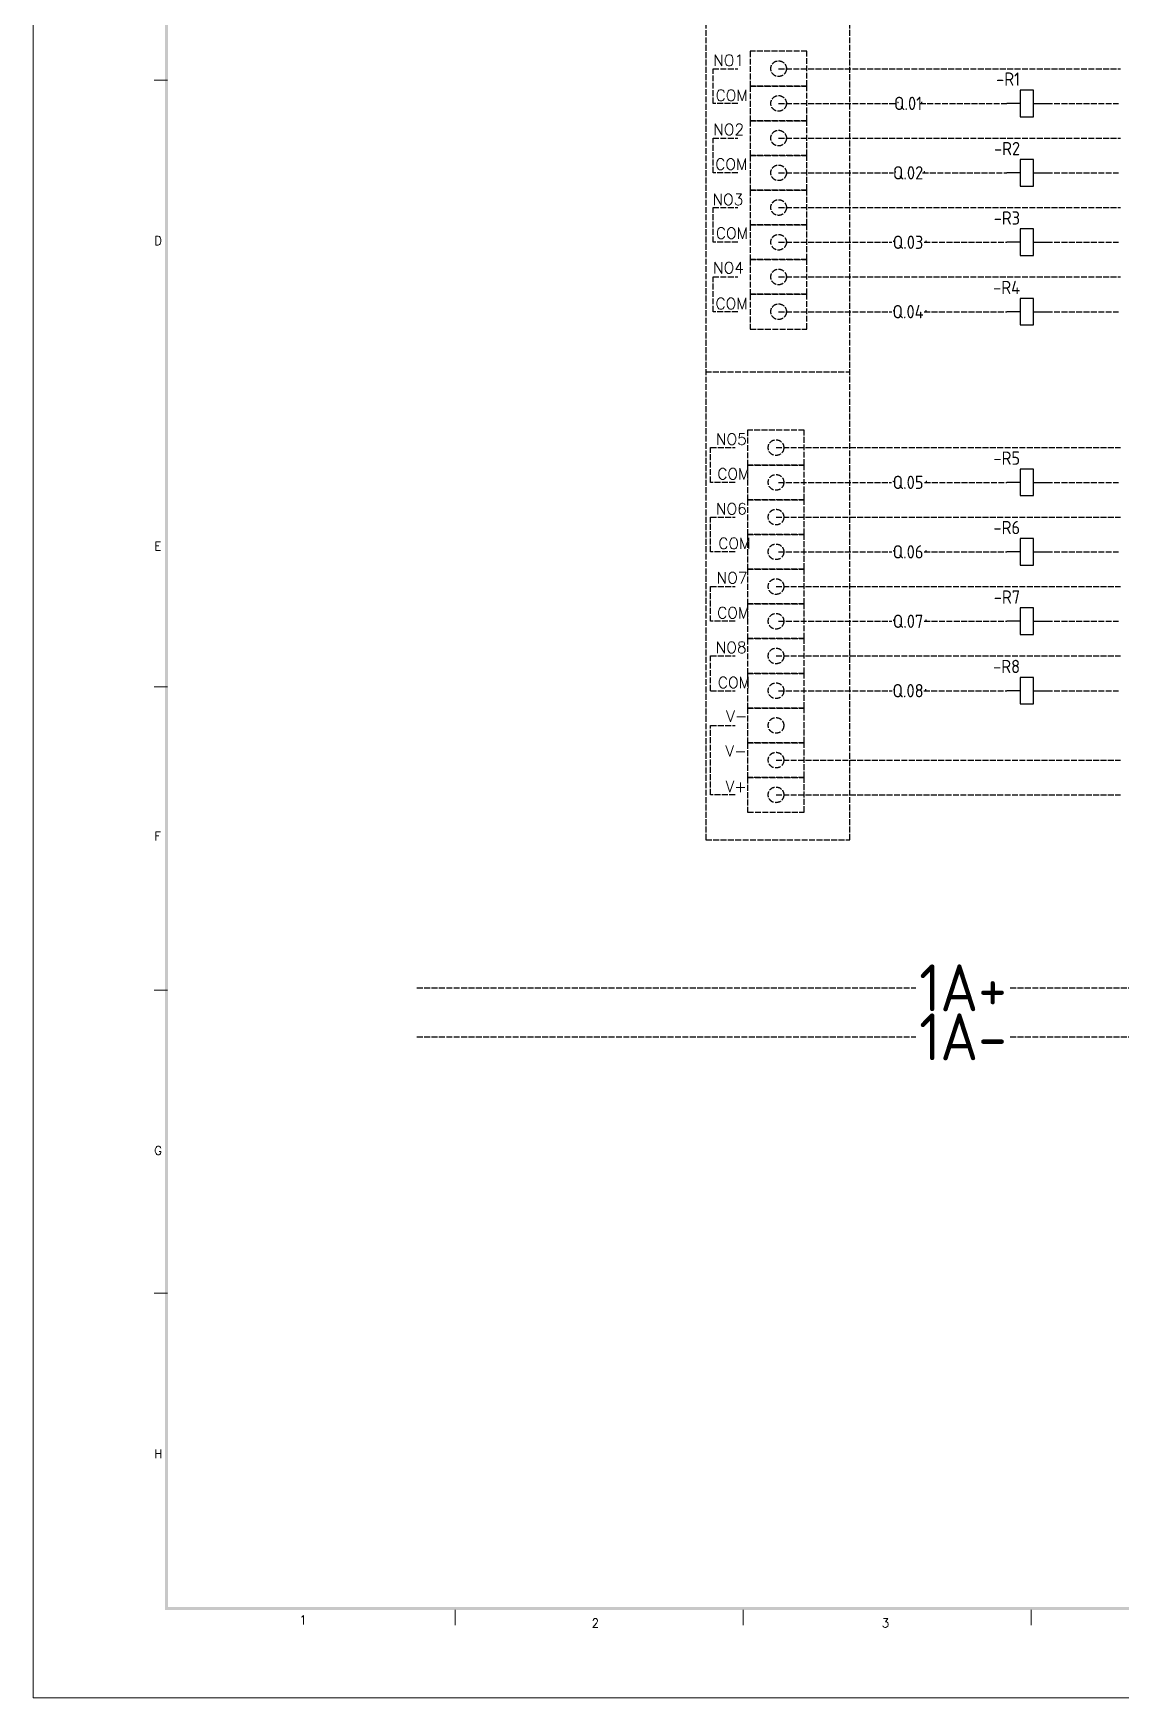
# Model space of a CAD drawing. Header units: millimetres. Extents: x 67033 to 212947, y 35102 to 335921.
# Drawn here: x 75506 to 77717, y 157136 to 160521 of the extents above; entities that cross this region are included whole.
import ezdxf
from ezdxf.enums import TextEntityAlignment as Align

# ---------------------------------------------------------------- set-up
doc = ezdxf.new("R2010")
doc.units = ezdxf.units.MM
doc.linetypes.add('ACAD_ISO02W100', pattern=[15, 12, -3])
for name, color, linetype in [('BORDER', 7, 'Continuous'), ('MISC', 2, 'Continuous'), ('RED_2.5mm^2', 1, 'Continuous'), ('SYMS', 7, 'Continuous'), ('TAGS', 51, 'Continuous'), ('WIRES', 7, 'Continuous')]:
    doc.layers.add(name, color=color, linetype=linetype)
doc.styles.add('ROMANS', font='romans.shx', dxfattribs={"height": 0.3})
doc.styles.add('WD', font='romans.shx')
doc.styles.add('WD_IEC', font='isocp2.shx', dxfattribs={"width": 0.9, "height": 4})

# ---------------------------------------------------------------- blocks, each defined once
blk = doc.blocks.new('HCR1')
for p, q in [((-2.5, 0), (-7.5, 0)), ((2.5, 0), (7.5, 0))]:
    blk.add_line(p, q)
blk.add_lwpolyline([(-2.5, -5), (2.5, -5), (2.5, 5), (-2.5, 5)], close=True)
at = {"style": 'WD_IEC'}
for tag, p in [('INST', (-2.5, 13.62)), ('LOC', (-2.5, 10.12)), ('TAG1', (-2.5, 6.62)), ('DESC2', (-2.5, -13.5)), ('DESC1', (-2.5, -10)), ('DESC3', (-2.5, -17))]:
    blk.add_attdef(tag, text='', height=2.5, dxfattribs=at).set_placement(p, align=Align.RIGHT)
for tag, p, height, flags in [('MFG', (4.92, 12.12), 1.5, 9), ('CAT', (4.92, 9.62), 1.5, 9), ('X4TERM01', (-7.5, 0), 0.32, 1), ('TERM01', (-7.5, 1), 2, 8), ('X2LINK', (0, 5), 0.32, 1), ('X1TERM02', (7.5, 0), 0.32, 1), ('X8LINK', (0, -5), 0.32, 1), ('ASSYCODE', (3.5, -1.5), 1, 1), ('FAMILY', (3.5, -3), 1, 1), ('CATDESC', (3.5, -4.5), 1, 1)]:
    blk.add_attdef(tag, p, '', height=height, dxfattribs=dict(at, flags=flags))
at = {"style": 'WD_IEC', "flags": 8}
blk.add_attdef('TERM02', text='', height=2, dxfattribs=at).set_placement((7.5, 1), align=Align.RIGHT)
at = {"lineweight": 15, "style": 'WD_IEC'}
for tag, p in [('NO', (26.25, 0)), ('NC', (26.25, -4))]:
    blk.add_attdef(tag, text='', height=2.5, dxfattribs=at).set_placement(p, align=Align.RIGHT)
for tag, p in [('XREFNO', (27.75, 0)), ('XREFNC', (27.75, -4))]:
    blk.add_attdef(tag, p, '', height=2.5, dxfattribs=at)
blk = doc.blocks.new('HT0_LGENERIC')
at = {"style": 'WD_IEC'}
blk.add_attdef('COLOR', text='', height=2.5, dxfattribs=at).set_placement((0, 0), align=Align.MIDDLE_CENTER)
for tag, p in [('X4_TINY_DOT_DONT_REMOVE', (-2.5, 0)), ('X1_TINY_DOT_DONT_REMOVE', (2.5, 0))]:
    blk.add_attdef(tag, p, '', height=0.002, dxfattribs=at)
at = {"style": 'WD_IEC', "flags": 1}
for tag, p in [('X4TERM01', (-2.5, 0)), ('X1TERM01', (2.5, 0))]:
    blk.add_attdef(tag, p, '', height=0.2, dxfattribs=at)

msp = doc.modelspace()

# ---------------------------------------------------------------- linework, layer by layer
at = {"linetype": 'ACAD_ISO02W100'}
msp.add_line((76873.3, 158880.3), (77166.4, 158880.3), dxfattribs=at)
at = {"layer": 'BORDER', "linetype": 'Continuous', "lineweight": 9}
for p, q in [((75778.3, 160425.2), (75751.5, 160425.2)), ((75778.3, 159191.6), (75751.5, 159191.6)), ((75778.3, 158574.8), (75751.5, 158574.8)), ((75778.3, 157958.1), (75751.5, 157958.1)), ((76363.8, 157314.5), (76363.8, 157283.2)), ((76949.3, 157314.5), (76949.3, 157283.2)), ((77534.8, 157314.5), (77534.8, 157283.2))]:
    msp.add_line(p, q, dxfattribs=at)
msp.add_lwpolyline([(75505.7, 157135.7), (83023.2, 157135.7), (83023.2, 162445.3), (75505.7, 162445.3)], close=True, dxfattribs=at)
at = {"layer": 'BORDER', "lineweight": 9}
for points in [[(75779.7, 162265.2), (75773.5, 162271.5), (75779.7, 157320.5), (75773.5, 157314.1)], [(75779.7, 157320.5), (75773.5, 157314.1), (82838.7, 157320.5), (82844.9, 157314.1)]]:
    msp.add_trace(points, dxfattribs=at)
at = {"layer": 'RED_2.5mm^2', "linetype": 'ACAD_ISO02W100'}
for p, q in [((77021.3, 160448.6), (77716.4, 160448.6)), ((77021.3, 160378), (77260.5, 160378)), ((77308.7, 160378), (77485.4, 160378)), ((77566.5, 160378), (77712.4, 160378)), ((77021.3, 160307.4), (77716.4, 160307.4)), ((77021.3, 160236.8), (77255.1, 160236.8)), ((77314.1, 160236.8), (77485.4, 160236.8)), ((77566.5, 160236.8), (77712.4, 160236.8)), ((77021.3, 160166.2), (77716.4, 160166.2)), ((77021.3, 160095.6), (77251.6, 160095.6)), ((77317.6, 160095.6), (77485.4, 160095.6)), ((77566.5, 160095.6), (77712.4, 160095.6)), ((77021.3, 160025), (77716.4, 160025)), ((77021.3, 159954.4), (77251.8, 159954.4)), ((77317.4, 159954.4), (77485.4, 159954.4)), ((77566.5, 159954.4), (77712.4, 159954.4)), ((77016, 159677.9), (77716.4, 159677.9)), ((77021.3, 159607.3), (77251, 159607.3)), ((77318.2, 159607.3), (77485.4, 159607.3)), ((77566.5, 159607.3), (77712.4, 159607.3)), ((77016, 159536.6), (77716.4, 159536.6)), ((77021.3, 159466), (77251.8, 159466)), ((77317.4, 159466), (77485.4, 159466)), ((77566.5, 159466), (77712.4, 159466)), ((77016, 159395.4), (77716.4, 159395.4)), ((77021.3, 159324.8), (77251.7, 159324.8)), ((77317.5, 159324.8), (77485.4, 159324.8)), ((77566.5, 159324.8), (77712.4, 159324.8)), ((77016, 159254.2), (77716.4, 159254.2)), ((77021.3, 159183.6), (77252.4, 159183.6)), ((77316.8, 159183.6), (77485.4, 159183.6)), ((77566.5, 159183.6), (77712.4, 159183.6)), ((77016, 159042.4), (77716.4, 159042.4)), ((77016, 158971.8), (77716.4, 158971.8)), ((76285.7, 158579.4), (77300.5, 158579.4)), ((77492.3, 158579.4), (77915.4, 158579.4)), ((76285.7, 158479.7), (77300.5, 158479.7)), ((77492.3, 158479.7), (77919.2, 158479.7))]:
    msp.add_line(p, q, dxfattribs=at)
at = {"layer": 'WIRES', "linetype": 'ACAD_ISO02W100'}
for p, q in [((76873.3, 160842.2), (76873.3, 158880.3)), ((77166.4, 158880.3), (77166.4, 160842.2)), ((76888, 160448.6), (76938.4, 160448.6)), ((76888, 160378), (76888, 160448.6)), ((76938.4, 160378), (76888, 160378)), ((76888, 160307.4), (76938.4, 160307.4)), ((76888, 160236.8), (76888, 160307.4)), ((76938.4, 160236.8), (76888, 160236.8)), ((76888, 160166.2), (76938.4, 160166.2)), ((76888, 160095.6), (76888, 160166.2)), ((76938.4, 160095.6), (76888, 160095.6)), ((76888, 160025), (76938.4, 160025)), ((76888, 159954.4), (76888, 160025)), ((76938.4, 159954.4), (76888, 159954.4)), ((76872.7, 159832.4), (77166.4, 159832.4)), ((76882.7, 159677.9), (76933.1, 159677.9)), ((76882.7, 159607.3), (76882.7, 159677.9)), ((76933.1, 159607.3), (76882.7, 159607.3)), ((76882.7, 159536.6), (76933.1, 159536.6)), ((76882.7, 159466), (76882.7, 159536.6)), ((76933.1, 159466), (76882.7, 159466)), ((76882.7, 159395.4), (76933.1, 159395.4)), ((76882.7, 159324.8), (76882.7, 159395.4)), ((76933.1, 159324.8), (76882.7, 159324.8)), ((76882.7, 159254.2), (76933.1, 159254.2)), ((76882.7, 159183.6), (76882.7, 159254.2)), ((76882.7, 159183.6), (76933.1, 159183.6)), ((76882.7, 159113), (76933.1, 159113)), ((76882.7, 158971.8), (76882.7, 159113)), ((76933.1, 158971.8), (76882.7, 158971.8))]:
    msp.add_line(p, q, dxfattribs=at)
for points in [[(77079, 160483.9), (76963.6, 160483.9), (76963.6, 160413.3), (77079, 160413.3)], [(77079, 160413.3), (76963.6, 160413.3), (76963.6, 160342.7), (77079, 160342.7)], [(77079, 160342.7), (76963.6, 160342.7), (76963.6, 160272.1), (77079, 160272.1)], [(77079, 160272.1), (76963.6, 160272.1), (76963.6, 160201.5), (77079, 160201.5)], [(77079, 160201.5), (76963.6, 160201.5), (76963.6, 160130.9), (77079, 160130.9)], [(77079, 160130.9), (76963.6, 160130.9), (76963.6, 160060.3), (77079, 160060.3)], [(77079, 160060.3), (76963.6, 160060.3), (76963.6, 159989.7), (77079, 159989.7)], [(77079, 159989.7), (76963.6, 159989.7), (76963.6, 159919.1), (77079, 159919.1)], [(77073.6, 159713.2), (76958.3, 159713.2), (76958.3, 159642.6), (77073.6, 159642.6)], [(77073.6, 159642.6), (76958.3, 159642.6), (76958.3, 159572), (77073.6, 159572)], [(77073.6, 159572), (76958.3, 159572), (76958.3, 159501.3), (77073.6, 159501.3)], [(77073.6, 159501.3), (76958.3, 159501.3), (76958.3, 159430.7), (77073.6, 159430.7)], [(77073.6, 159430.7), (76958.3, 159430.7), (76958.3, 159360.1), (77073.6, 159360.1)], [(77073.6, 159360.1), (76958.3, 159360.1), (76958.3, 159289.5), (77073.6, 159289.5)], [(77073.6, 159289.5), (76958.3, 159289.5), (76958.3, 159218.9), (77073.6, 159218.9)], [(77073.6, 159218.9), (76958.3, 159218.9), (76958.3, 159148.3), (77073.6, 159148.3)], [(77073.6, 159148.3), (76958.3, 159148.3), (76958.3, 159077.7), (77073.6, 159077.7)], [(77073.6, 159077.7), (76958.3, 159077.7), (76958.3, 159007.1), (77073.6, 159007.1)], [(77073.6, 159007.1), (76958.3, 159007.1), (76958.3, 158936.5), (77073.6, 158936.5)]]:
    msp.add_lwpolyline(points, close=True, dxfattribs=at)
for centre in [(77021.3, 160448.6), (77021.3, 160378), (77021.3, 160307.4), (77021.3, 160236.8), (77021.3, 160166.2), (77021.3, 160095.6), (77021.3, 160025), (77021.3, 159954.4), (77016, 159677.9), (77016, 159607.3), (77016, 159536.6), (77016, 159466), (77016, 159395.4), (77016, 159324.8), (77016, 159254.2), (77016, 159183.6), (77016, 159113), (77016, 159042.4), (77016, 158971.8)]:
    msp.add_circle(centre, 15.9, dxfattribs=at)

# ---------------------------------------------------------------- block references
at = {"layer": 'SYMS', "linetype": 'ACAD_ISO02W100'}
ref = msp.add_blockref('HCR1', (77525.9, 160378), dxfattribs=dict(at, xscale=5.406368959740677, yscale=5.406368959740677, zscale=5.406368959740677))
ref.add_attrib('TAG1', '-R1', dxfattribs={"layer": 'TAGS', "height": 27.03, "style": 'WD_IEC'}).set_placement((77512.4, 160413.9), align=Align.RIGHT)
ref = msp.add_blockref('HT0_LGENERIC', (77284.6, 160378), dxfattribs=dict(at, xscale=5.406368959740677, yscale=5.406368959740677, zscale=5.406368959740677))
ref.add_attrib('X4_TINY_DOT_DONT_REMOVE', '.', (77260.5, 160378), dxfattribs={"layer": 'MISC', "height": 27, "style": 'WD_IEC'})
ref.add_attrib('X1_TINY_DOT_DONT_REMOVE', '.', (77308.7, 160378), dxfattribs={"layer": 'MISC', "height": 27, "style": 'WD_IEC'})
ref.add_attrib('COLOR', 'Q.01', dxfattribs={"layer": 'MISC', "height": 27.03, "style": 'WD_IEC'}).set_placement((77284.6, 160378), align=Align.MIDDLE_CENTER)
ref = msp.add_blockref('HCR1', (77525.9, 160236.8), dxfattribs=dict(at, xscale=5.406368959740677, yscale=5.406368959740677, zscale=5.406368959740677))
ref.add_attrib('TAG1', '-R2', dxfattribs={"layer": 'TAGS', "height": 27.03, "style": 'WD_IEC'}).set_placement((77512.4, 160272.6), align=Align.RIGHT)
ref = msp.add_blockref('HT0_LGENERIC', (77284.6, 160236.8), dxfattribs=dict(at, xscale=5.406368959740677, yscale=5.406368959740677, zscale=5.406368959740677))
ref.add_attrib('X4_TINY_DOT_DONT_REMOVE', '.', (77255.1, 160236.8), dxfattribs={"layer": 'MISC', "height": 27, "style": 'WD_IEC'})
ref.add_attrib('X1_TINY_DOT_DONT_REMOVE', '.', (77314.1, 160236.8), dxfattribs={"layer": 'MISC', "height": 27, "style": 'WD_IEC'})
ref.add_attrib('COLOR', 'Q.02', dxfattribs={"layer": 'MISC', "height": 27.03, "style": 'WD_IEC'}).set_placement((77284.6, 160236.8), align=Align.MIDDLE_CENTER)
ref = msp.add_blockref('HCR1', (77525.9, 160095.6), dxfattribs=dict(at, xscale=5.406368959740677, yscale=5.406368959740677, zscale=5.406368959740677))
ref.add_attrib('TAG1', '-R3', dxfattribs={"layer": 'TAGS', "height": 27.03, "style": 'WD_IEC'}).set_placement((77512.4, 160131.4), align=Align.RIGHT)
ref = msp.add_blockref('HT0_LGENERIC', (77284.6, 160095.6), dxfattribs=dict(at, xscale=5.406368959740677, yscale=5.406368959740677, zscale=5.406368959740677))
ref.add_attrib('X4_TINY_DOT_DONT_REMOVE', '.', (77251.6, 160095.6), dxfattribs={"layer": 'MISC', "height": 27, "style": 'WD_IEC'})
ref.add_attrib('X1_TINY_DOT_DONT_REMOVE', '.', (77317.6, 160095.6), dxfattribs={"layer": 'MISC', "height": 27, "style": 'WD_IEC'})
ref.add_attrib('COLOR', 'Q.03', dxfattribs={"layer": 'MISC', "height": 27.03, "style": 'WD_IEC'}).set_placement((77284.6, 160095.6), align=Align.MIDDLE_CENTER)
ref = msp.add_blockref('HCR1', (77525.9, 159954.4), dxfattribs=dict(at, xscale=5.406368959740677, yscale=5.406368959740677, zscale=5.406368959740677))
ref.add_attrib('TAG1', '-R4', dxfattribs={"layer": 'TAGS', "height": 27.03, "style": 'WD_IEC'}).set_placement((77512.4, 159990.2), align=Align.RIGHT)
ref = msp.add_blockref('HT0_LGENERIC', (77284.6, 159954.4), dxfattribs=dict(at, xscale=5.406368959740677, yscale=5.406368959740677, zscale=5.406368959740677))
ref.add_attrib('X4_TINY_DOT_DONT_REMOVE', '.', (77251.8, 159954.4), dxfattribs={"layer": 'MISC', "height": 27, "style": 'WD_IEC'})
ref.add_attrib('X1_TINY_DOT_DONT_REMOVE', '.', (77317.4, 159954.4), dxfattribs={"layer": 'MISC', "height": 27, "style": 'WD_IEC'})
ref.add_attrib('COLOR', 'Q.04', dxfattribs={"layer": 'MISC', "height": 27.03, "style": 'WD_IEC'}).set_placement((77284.6, 159954.4), align=Align.MIDDLE_CENTER)
ref = msp.add_blockref('HCR1', (77525.9, 159607.3), dxfattribs=dict(at, xscale=5.406368959740677, yscale=5.406368959740677, zscale=5.406368959740677))
ref.add_attrib('TAG1', '-R5', dxfattribs={"layer": 'TAGS', "height": 27.03, "style": 'WD_IEC'}).set_placement((77512.4, 159643.1), align=Align.RIGHT)
ref = msp.add_blockref('HT0_LGENERIC', (77284.6, 159607.3), dxfattribs=dict(at, xscale=5.406368959740677, yscale=5.406368959740677, zscale=5.406368959740677))
ref.add_attrib('X4_TINY_DOT_DONT_REMOVE', '.', (77251, 159607.3), dxfattribs={"layer": 'MISC', "height": 27, "style": 'WD_IEC'})
ref.add_attrib('X1_TINY_DOT_DONT_REMOVE', '.', (77318.2, 159607.3), dxfattribs={"layer": 'MISC', "height": 27, "style": 'WD_IEC'})
ref.add_attrib('COLOR', 'Q.05', dxfattribs={"layer": 'MISC', "height": 27.03, "style": 'WD_IEC'}).set_placement((77284.6, 159607.3), align=Align.MIDDLE_CENTER)
ref = msp.add_blockref('HCR1', (77525.9, 159466), dxfattribs=dict(at, xscale=5.406368959740677, yscale=5.406368959740677, zscale=5.406368959740677))
ref.add_attrib('TAG1', '-R6', dxfattribs={"layer": 'TAGS', "height": 27.03, "style": 'WD_IEC'}).set_placement((77512.4, 159501.9), align=Align.RIGHT)
ref = msp.add_blockref('HT0_LGENERIC', (77284.6, 159466), dxfattribs=dict(at, xscale=5.406368959740677, yscale=5.406368959740677, zscale=5.406368959740677))
ref.add_attrib('X4_TINY_DOT_DONT_REMOVE', '.', (77251.8, 159466), dxfattribs={"layer": 'MISC', "height": 27, "style": 'WD_IEC'})
ref.add_attrib('X1_TINY_DOT_DONT_REMOVE', '.', (77317.4, 159466), dxfattribs={"layer": 'MISC', "height": 27, "style": 'WD_IEC'})
ref.add_attrib('COLOR', 'Q.06', dxfattribs={"layer": 'MISC', "height": 27.03, "style": 'WD_IEC'}).set_placement((77284.6, 159466), align=Align.MIDDLE_CENTER)
ref = msp.add_blockref('HCR1', (77525.9, 159324.8), dxfattribs=dict(at, xscale=5.406368959740677, yscale=5.406368959740677, zscale=5.406368959740677))
ref.add_attrib('TAG1', '-R7', dxfattribs={"layer": 'TAGS', "height": 27.03, "style": 'WD_IEC'}).set_placement((77512.4, 159360.6), align=Align.RIGHT)
ref = msp.add_blockref('HT0_LGENERIC', (77284.6, 159324.8), dxfattribs=dict(at, xscale=5.406368959740677, yscale=5.406368959740677, zscale=5.406368959740677))
ref.add_attrib('X4_TINY_DOT_DONT_REMOVE', '.', (77251.7, 159324.8), dxfattribs={"layer": 'MISC', "height": 27, "style": 'WD_IEC'})
ref.add_attrib('X1_TINY_DOT_DONT_REMOVE', '.', (77317.5, 159324.8), dxfattribs={"layer": 'MISC', "height": 27, "style": 'WD_IEC'})
ref.add_attrib('COLOR', 'Q.07', dxfattribs={"layer": 'MISC', "height": 27.03, "style": 'WD_IEC'}).set_placement((77284.6, 159324.8), align=Align.MIDDLE_CENTER)
ref = msp.add_blockref('HCR1', (77525.9, 159183.6), dxfattribs=dict(at, xscale=5.406368959740677, yscale=5.406368959740677, zscale=5.406368959740677))
ref.add_attrib('TAG1', '-R8', dxfattribs={"layer": 'TAGS', "height": 27.03, "style": 'WD_IEC'}).set_placement((77512.4, 159219.4), align=Align.RIGHT)
ref = msp.add_blockref('HT0_LGENERIC', (77284.6, 159183.6), dxfattribs=dict(at, xscale=5.406368959740677, yscale=5.406368959740677, zscale=5.406368959740677))
ref.add_attrib('X4_TINY_DOT_DONT_REMOVE', '.', (77252.4, 159183.6), dxfattribs={"layer": 'MISC', "height": 27, "style": 'WD_IEC'})
ref.add_attrib('X1_TINY_DOT_DONT_REMOVE', '.', (77316.8, 159183.6), dxfattribs={"layer": 'MISC', "height": 27, "style": 'WD_IEC'})
ref.add_attrib('COLOR', 'Q.08', dxfattribs={"layer": 'MISC', "height": 27.03, "style": 'WD_IEC'}).set_placement((77284.6, 159183.6), align=Align.MIDDLE_CENTER)
ref = msp.add_blockref('HT0_LGENERIC', (77396.4, 158579.4), dxfattribs=dict(at, xscale=38.1, yscale=38.1, zscale=38.1))
ref.add_attrib('X4_TINY_DOT_DONT_REMOVE', '.', (77300.5, 158579.4), dxfattribs={"layer": 'MISC', "height": 0.0762, "style": 'WD_IEC'})
ref.add_attrib('X1_TINY_DOT_DONT_REMOVE', '.', (77492.3, 158579.4), dxfattribs={"layer": 'MISC', "height": 0.0762, "style": 'WD_IEC'})
ref.add_attrib('COLOR', '1A+', dxfattribs={"layer": 'MISC', "height": 95.25, "style": 'WD_IEC'}).set_placement((77396.4, 158579.4), align=Align.MIDDLE_CENTER)
ref = msp.add_blockref('HT0_LGENERIC', (77396.4, 158479.7), dxfattribs=dict(at, xscale=38.1, yscale=38.1, zscale=38.1))
ref.add_attrib('X4_TINY_DOT_DONT_REMOVE', '.', (77300.5, 158479.7), dxfattribs={"layer": 'MISC', "height": 0.0762, "style": 'WD_IEC'})
ref.add_attrib('X1_TINY_DOT_DONT_REMOVE', '.', (77492.3, 158479.7), dxfattribs={"layer": 'MISC', "height": 0.0762, "style": 'WD_IEC'})
ref.add_attrib('COLOR', '1A-', dxfattribs={"layer": 'MISC', "height": 95.25, "style": 'WD_IEC'}).set_placement((77396.4, 158479.7), align=Align.MIDDLE_CENTER)

# ---------------------------------------------------------------- texts
at = {"layer": 'BORDER', "linetype": 'Continuous', "lineweight": 9, "style": 'ROMANS'}
for s, p in [('D', (75751.5, 160090)), ('E', (75751.5, 159468.7)), ('F', (75751.5, 158878.8)), ('G', (75751.5, 158239.6)), ('H', (75751.5, 157622.9)), ('1', (76046.5, 157284.8)), ('2', (76640.9, 157278.7)), ('3', (77230.9, 157278.7))]:
    msp.add_text(s, height=17.9, dxfattribs=at).set_placement(p)
at = {"layer": 'WIRES', "linetype": 'ACAD_ISO02W100', "char_height": 22.88, "attachment_point": 3, "style": 'WD'}
for s, insert, width in [('{\\C7;NO1}', (76951.1, 160477), 62.762), ('{\\C7;COM}', (76958.9, 160405.8), 157.4), ('{\\C7;NO2}', (76951.1, 160336.4), 62.762), ('{\\C7;COM}', (76958.2, 160265.8), 62.762), ('{\\C7;NO3}', (76949.5, 160194), 85.867), ('{\\C7;COM}', (76959.5, 160125.5), 80.852), ('{\\C7;NO4}', (76950.7, 160055.2), 89.968), ('{\\C7;COM}', (76958.7, 159982.3), 90.361), ('{\\C7;NO5}', (76956.6, 159706.5), 62.762), ('{\\C7;COM}', (76962.4, 159636.1), 62.762), ('{\\C7;NO6}', (76956.6, 159565), 62.762), ('{\\C7;COM}', (76964.4, 159494.7), 62.762), ('{\\C7;NO7}', (76958, 159424.7), 157.4), ('{\\C7;COM}', (76962, 159353.6), 62.762), ('{\\C7;NO8}', (76956.1, 159283.1), 62.762), ('{\\C7;COM}', (76963.5, 159211.8), 85.867), ('{\\C7;V-}', (76957.8, 159143.4), 80.852), ('{\\C7;V-}', (76956.3, 159072.5), 89.968), ('{\\C7;V+}', (76956.6, 159000), 90.361)]:
    msp.add_mtext(s, dxfattribs=dict(at, insert=insert, width=width))

doc.saveas('drawing.dxf')
